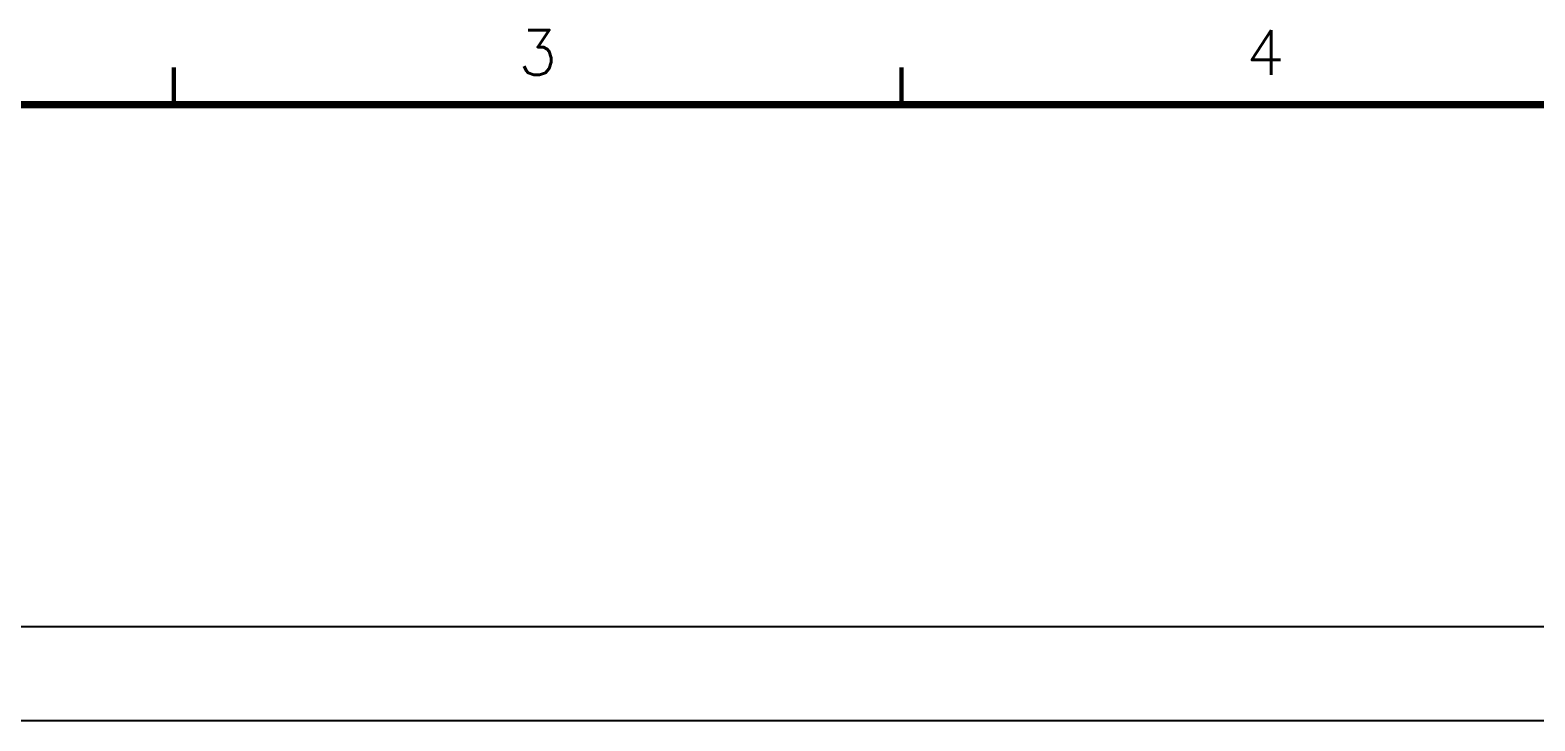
# Model space of a CAD drawing. Extents: x 295 to 953, y 10 to 290.
# Drawn here: x 579.9 to 680.7, y 243.7 to 290 of the extents above; entities that cross this region are included whole.
import ezdxf
from ezdxf.enums import TextEntityAlignment as Align

# ---------------------------------------------------------------- set-up
doc = ezdxf.new("R2010")
doc.units = 0
doc.header["$LTSCALE"] = 5
doc.header["$MEASUREMENT"] = 0
doc.layers.get('0').update_dxf_attribs({"linetype": 'CONTINUOUS', "lineweight": 25})
for name, color, linetype in [('L2-INT1_GBR', 7, 'CONTINUOUS'), ('문자', 4, 'CONTINUOUS'), ('테두리', 3, 'CONTINUOUS')]:
    doc.layers.add(name, color=color, linetype=linetype)
doc.styles.get("Standard").update_dxf_attribs({"font": 'simplex.shx'})

# ---------------------------------------------------------------- blocks, each defined once
blk = doc.blocks.new('C')
at = {"layer": '테두리'}
for points, const_width in [([(112.5, 287.5), (112.5, 285)], 0.3), ([(161.25, 287.5), (161.25, 285)], 0.3), ([(15, 285), (15, 15), (405, 15), (405, 285), (15, 285)], 0.5)]:
    blk.add_lwpolyline(points, dxfattribs=dict(at, const_width=const_width))
at = {"layer": '문자'}
for s, p in [('3', (136.88, 288.5)), ('4', (185.62, 288.5))]:
    blk.add_text(s, height=3, dxfattribs=at).set_placement(p, align=Align.MIDDLE)

msp = doc.modelspace()

# ---------------------------------------------------------------- linework, layer by layer
at = {"layer": 'L2-INT1_GBR'}
for p, q in [((865.18, 250), (505.48, 250)), ((852.34, 243.69), (520.04, 243.69))]:
    msp.add_line(p, q, dxfattribs=at)

# ---------------------------------------------------------------- block references
msp.add_blockref('C', (476.98, 0))

doc.saveas('drawing.dxf')
